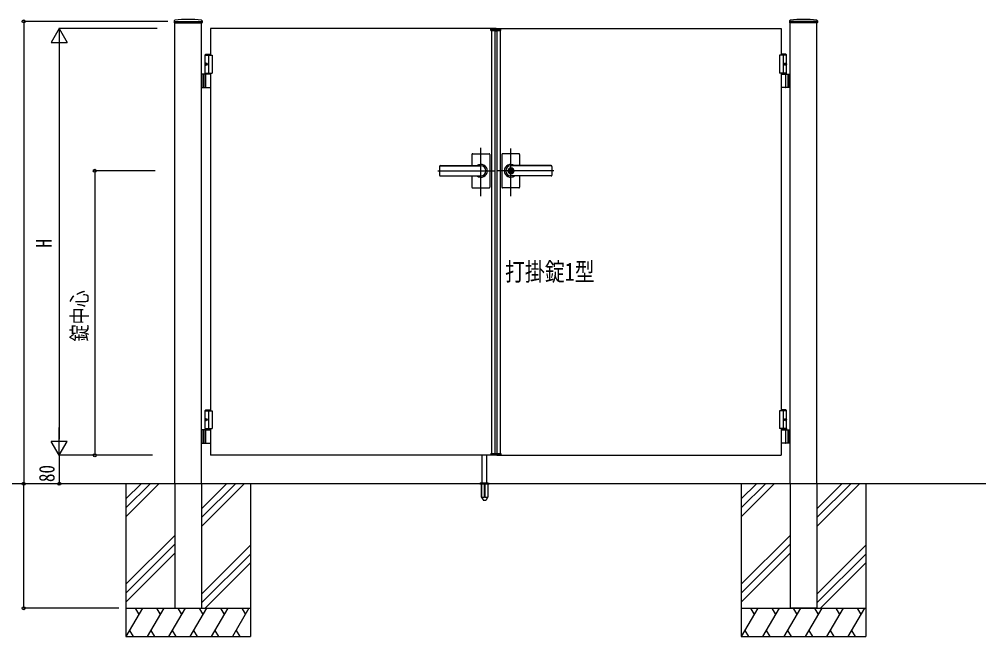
# Model space of a CAD drawing. Units: millimetres, scale not verified. Extents: x -4205 to 4205, y -2970 to 2970.
# Drawn here: x -1345 to 1373, y -458 to 1278 of the extents above; entities that cross this region are included whole.
import ezdxf
from ezdxf.enums import TextEntityAlignment as Align

# ---------------------------------------------------------------- set-up
doc = ezdxf.new("R2010")
doc.units = ezdxf.units.MM
doc.header["$LTSCALE"] = 10
for name, color, linetype in [('0-2_USER1', 3, 'Continuous'), ('0-3_YKK_12', 2, 'Continuous'), ('0-5_YKK_A1', 4, 'Continuous'), ('0-6_YKK_D', 6, 'Continuous')]:
    doc.layers.add(name, color=color, linetype=linetype)
doc.styles.add('ＭＳ ゴシック', font='')
doc.styles.get('ＭＳ ゴシック').set_extended_font_data('MS Gothic')

msp = doc.modelspace()

# ---------------------------------------------------------------- linework, layer by layer
at = {"layer": '0-3_YKK_12'}
for p, q in [((-4.98, 1244.33), (-4.98, 1254.33)), ((-46.98, 781.42), (-46.98, 916.89)), ((37.02, 780.73), (37.02, 915.51)), ((-168.24, 852.33), (-7.98, 852.33)), ((158.28, 852.33), (-1.98, 852.33))]:
    msp.add_line(p, q, dxfattribs=at)
at = {"layer": '0-5_YKK_A1'}
for p, q in [((-909.82, 1274.23), (-910.08, 1269.36)), ((-909.58, 1268.83), (-831.38, 1268.83)), ((-907.98, 1272.33), (-907.98, 1268.83)), ((-907.98, -27.67), (-907.98, 1268.83)), ((-832.98, -27.67), (-832.98, 1268.83)), ((-831.14, 1274.23), (-830.88, 1269.36)), ((-18.88, 1246.83), (-18.67, 1250.88)), ((7.71, 1251.83), (-17.67, 1251.83)), ((-7.98, 1252.33), (-7.98, 1251.83)), ((-1.98, 1252.33), (-1.98, 1251.83)), ((8.92, 1246.83), (8.71, 1250.88)), ((821.18, 1274.23), (820.92, 1269.36)), ((899.62, 1268.83), (821.42, 1268.83)), ((823.02, -27.67), (823.02, 1268.83)), ((898.02, 1272.33), (898.02, 1268.83)), ((898.02, -27.67), (898.02, 1268.83)), ((899.86, 1274.23), (900.12, 1269.36)), ((-18.88, 1246.83), (8.92, 1246.83)), ((-16.98, 1248.83), (7.02, 1248.83)), ((-16.98, 1248.83), (-16.98, 1246.83)), ((-16.98, 1246.83), (-16.98, 57.83)), ((-7.98, 1246.83), (-7.98, 57.83)), ((-1.98, 1246.83), (-1.98, 57.83)), ((7.02, 1248.83), (7.02, 1246.83)), ((7.02, 1246.83), (7.02, 57.83)), ((-820.48, 1180.33), (-822.48, 1178.33)), ((-822.48, 1124.33), (-822.48, 1178.33)), ((-822.48, 1178.33), (-807.98, 1178.33)), ((-820.48, 1180.33), (-807.98, 1180.33)), ((-812.98, 1177.33), (-812.98, 1127.33)), ((810.52, 1180.33), (798.02, 1180.33)), ((812.52, 1178.33), (798.02, 1178.33)), ((803.02, 1177.33), (803.02, 1127.33)), ((810.52, 1180.33), (812.52, 1178.33)), ((812.52, 1124.33), (812.52, 1178.33)), ((-821.18, 1154.43), (-821.78, 1154.43)), ((-821.18, 1150.23), (-821.78, 1150.23)), ((-820.17, 1152.75), (-820.76, 1152.75)), ((-820.17, 1151.91), (-820.76, 1151.91)), ((810.21, 1152.75), (810.8, 1152.75)), ((810.21, 1151.91), (810.8, 1151.91)), ((811.22, 1154.43), (811.82, 1154.43)), ((811.22, 1150.23), (811.82, 1150.23)), ((-807.98, 1124.33), (-832.98, 1124.33)), ((-828.98, 1124.33), (-828.98, 1086.33)), ((-826.48, 1124.33), (-826.48, 1086.33)), ((-822.48, 1127.33), (-802.98, 1127.33)), ((-820.79, 1087.83), (-820.79, 1122.83)), ((-807.98, 1127.33), (-807.98, 177.33)), ((812.52, 1127.33), (793.02, 1127.33)), ((798.02, 1127.33), (798.02, 177.33)), ((798.02, 1124.33), (823.02, 1124.33)), ((810.83, 1087.83), (810.83, 1122.83)), ((816.52, 1124.33), (816.52, 1086.33)), ((819.02, 1124.33), (819.02, 1086.33)), ((-832.98, 1086.33), (-807.98, 1086.33)), ((823.02, 1086.33), (798.02, 1086.33)), ((-71.98, 898.33), (-71.98, 866.83)), ((-69.98, 900.33), (-23.98, 900.33)), ((-21.98, 898.33), (-21.98, 852.33)), ((12.02, 898.33), (12.02, 852.33)), ((60.02, 900.33), (14.02, 900.33)), ((62.02, 898.33), (62.02, 866.83)), ((-162.98, 864.83), (-162.98, 839.83)), ((-160.98, 866.83), (-46.98, 866.83)), ((-160.98, 866.33), (-46.98, 866.33)), ((-21.98, 852.33), (-21.98, 806.33)), ((12.02, 852.33), (12.02, 806.33)), ((36.12, 856.88), (36.12, 853.83)), ((36.12, 856.88), (37.92, 856.88)), ((37.44, 853.01), (36.12, 853.83)), ((37.44, 851.65), (36.12, 850.83)), ((36.12, 850.83), (36.12, 847.78)), ((36.12, 847.78), (37.92, 847.78)), ((151.02, 866.83), (37.02, 866.83)), ((151.02, 866.33), (37.02, 866.33)), ((38.02, 860.53), (37.02, 860.53)), ((38.02, 844.13), (37.02, 844.13)), ((37.92, 856.88), (37.92, 854.28)), ((37.92, 850.38), (37.92, 847.78)), ((39.72, 853.33), (38.1, 854)), ((38.1, 850.66), (39.72, 851.33)), ((39.72, 853.33), (39.72, 851.33)), ((153.02, 864.83), (153.02, 839.83)), ((-160.98, 838.33), (-46.98, 838.33)), ((-160.98, 837.83), (-46.98, 837.83)), ((-71.98, 837.83), (-71.98, 806.33)), ((151.02, 838.33), (37.02, 838.33)), ((151.02, 837.83), (37.02, 837.83)), ((62.02, 837.83), (62.02, 806.33)), ((-69.98, 804.33), (-23.98, 804.33)), ((60.02, 804.33), (14.02, 804.33)), ((-820.48, 180.33), (-822.48, 178.33)), ((-822.48, 127.33), (-822.48, 178.33)), ((-822.48, 178.33), (-807.98, 178.33)), ((-820.48, 180.33), (-807.98, 180.33)), ((-812.98, 177.33), (-812.98, 127.33)), ((810.52, 180.33), (798.02, 180.33)), ((812.52, 178.33), (798.02, 178.33)), ((803.02, 177.33), (803.02, 127.33)), ((810.52, 180.33), (812.52, 178.33)), ((812.52, 127.33), (812.52, 178.33)), ((-821.18, 154.43), (-821.78, 154.43)), ((-821.18, 150.23), (-821.78, 150.23)), ((-820.17, 152.75), (-820.76, 152.75)), ((-820.17, 151.91), (-820.76, 151.91)), ((810.21, 152.75), (810.8, 152.75)), ((810.21, 151.91), (810.8, 151.91)), ((811.22, 154.43), (811.82, 154.43)), ((811.22, 150.23), (811.82, 150.23)), ((-807.98, 124.33), (-832.98, 124.33)), ((-828.98, 124.33), (-828.98, 86.33)), ((-826.48, 124.33), (-826.48, 86.33)), ((-822.48, 127.33), (-802.98, 127.33)), ((-822.48, 127.33), (-807.98, 127.33)), ((-822.48, 127.33), (-822.48, 124.33)), ((-822.48, 124.33), (-807.98, 124.33)), ((-820.79, 87.83), (-820.79, 122.83)), ((-807.98, 127.33), (-807.98, 52.33)), ((812.52, 127.33), (793.02, 127.33)), ((812.52, 127.33), (798.02, 127.33)), ((798.02, 127.33), (798.02, 52.33)), ((812.52, 124.33), (798.02, 124.33)), ((798.02, 124.33), (823.02, 124.33)), ((810.83, 87.83), (810.83, 122.83)), ((812.52, 127.33), (812.52, 124.33)), ((816.52, 124.33), (816.52, 86.33)), ((819.02, 124.33), (819.02, 86.33)), ((-832.98, 86.33), (-807.98, 86.33)), ((823.02, 86.33), (798.02, 86.33)), ((-18.88, 57.83), (8.92, 57.83)), ((-18.88, 57.83), (-18.67, 53.78)), ((-16.98, 55.83), (-16.98, 57.83)), ((-16.98, 55.83), (7.02, 55.83)), ((7.02, 55.83), (7.02, 57.83)), ((8.92, 57.83), (8.71, 53.78)), ((-7.98, 52.33), (-807.98, 52.33)), ((-42.98, -24.67), (-42.98, 52.83)), ((-29.98, -24.67), (-29.98, 52.83)), ((7.71, 52.83), (-17.67, 52.83)), ((-7.98, 52.83), (-7.98, 52.33)), ((-1.98, 52.83), (-1.98, 52.33)), ((-1.98, 52.33), (798.02, 52.33)), ((-49.48, -26.83), (-49.48, -27.67)), ((-49.19, -26.13), (-23.77, -26.13)), ((-45.48, -24.67), (-48.82, -25.89)), ((-45.48, -24.67), (-27.48, -24.67)), ((-27.48, -24.67), (-24.14, -25.89)), ((-23.48, -26.83), (-23.48, -27.67)), ((1373.02, -27.67), (-1500.45, -27.67)), ((-1045.48, -27.67), (-1045.48, -457.67)), ((-1002.69, -27.67), (-1045.48, -70.46)), ((-977.69, -27.67), (-1045.48, -95.46)), ((-952.69, -27.67), (-1045.48, -120.46)), ((-907.98, -27.67), (-907.98, -377.67)), ((-832.98, -27.67), (-832.98, -377.67)), ((-762.69, -27.67), (-832.98, -97.96)), ((-737.69, -27.67), (-832.98, -122.96)), ((-712.69, -27.67), (-832.98, -147.96)), ((-695.48, -27.67), (-695.48, -457.67)), ((-49.48, -27.67), (-23.48, -27.67)), ((-45.73, -27.67), (-45.73, -64.7)), ((-45.17, -27.67), (-45.17, -65.67)), ((-37.48, -27.67), (-37.48, -65.67)), ((-35.48, -27.67), (-35.48, -65.67)), ((-27.79, -27.67), (-27.79, -65.67)), ((-27.23, -27.67), (-27.23, -64.7)), ((685.52, -27.67), (685.52, -457.67)), ((728.31, -27.67), (685.52, -70.46)), ((753.31, -27.67), (685.52, -95.46)), ((778.31, -27.67), (685.52, -120.46)), ((823.02, -27.67), (823.02, -377.67)), ((898.02, -27.67), (898.02, -377.67)), ((968.31, -27.67), (898.02, -97.96)), ((993.31, -27.67), (898.02, -122.96)), ((1018.31, -27.67), (898.02, -147.96)), ((1035.52, -27.67), (1035.52, -457.67)), ((-45.73, -64.7), (-40.84, -73.17)), ((-45.17, -65.67), (-37.48, -65.67)), ((-39.97, -73.67), (-32.99, -73.67)), ((-37.48, -64.7), (-35.48, -64.7)), ((-35.48, -65.67), (-27.79, -65.67)), ((-27.23, -64.7), (-32.12, -73.17)), ((-907.98, -172.96), (-1045.48, -310.46)), ((823.02, -172.96), (685.52, -310.46)), ((-907.98, -197.96), (-1045.48, -335.46)), ((-832.98, -337.96), (-695.48, -200.46)), ((823.02, -197.96), (685.52, -335.46)), ((898.02, -337.96), (1035.52, -200.46)), ((-1045.48, -360.46), (-907.98, -222.96)), ((-695.48, -225.46), (-832.98, -362.96)), ((685.52, -360.46), (823.02, -222.96)), ((1035.52, -225.46), (898.02, -362.96)), ((-695.48, -250.46), (-822.69, -377.67)), ((1035.52, -250.46), (908.31, -377.67)), ((-1045.48, -377.67), (-695.48, -377.67)), ((-999.29, -377.67), (-1045.48, -457.67)), ((-1019.29, -377.67), (-1009.29, -394.99)), ((-939.29, -377.67), (-985.48, -457.67)), ((-959.29, -377.67), (-949.29, -394.99)), ((-879.29, -377.67), (-925.48, -457.67)), ((-907.98, -377.67), (-832.98, -377.67)), ((-899.29, -377.67), (-889.29, -394.99)), ((-819.29, -377.67), (-865.48, -457.67)), ((-839.29, -377.67), (-829.29, -394.99)), ((-759.29, -377.67), (-805.48, -457.67)), ((-779.29, -377.67), (-769.29, -394.99)), ((-699.29, -377.67), (-745.48, -457.67)), ((-719.29, -377.67), (-709.29, -394.99)), ((685.52, -377.67), (1035.52, -377.67)), ((731.71, -377.67), (685.52, -457.67)), ((711.71, -377.67), (721.71, -394.99)), ((791.71, -377.67), (745.52, -457.67)), ((771.71, -377.67), (781.71, -394.99)), ((851.71, -377.67), (805.52, -457.67)), ((898.02, -377.67), (823.02, -377.67)), ((831.71, -377.67), (841.71, -394.99)), ((911.71, -377.67), (865.52, -457.67)), ((891.71, -377.67), (901.71, -394.99)), ((971.71, -377.67), (925.52, -457.67)), ((951.71, -377.67), (961.71, -394.99)), ((1031.71, -377.67), (985.52, -457.67)), ((1011.71, -377.67), (1021.71, -394.99)), ((-1045.48, -457.67), (-695.48, -457.67)), ((-1035.48, -440.35), (-1025.48, -457.67)), ((-975.48, -440.35), (-965.48, -457.67)), ((-915.48, -440.35), (-905.48, -457.67)), ((-855.48, -440.35), (-845.48, -457.67)), ((-795.48, -440.35), (-785.48, -457.67)), ((-735.48, -440.35), (-725.48, -457.67)), ((685.52, -457.67), (1035.52, -457.67)), ((695.52, -440.35), (705.52, -457.67)), ((755.52, -440.35), (765.52, -457.67)), ((815.52, -440.35), (825.52, -457.67)), ((875.52, -440.35), (885.52, -457.67)), ((935.52, -440.35), (945.52, -457.67)), ((995.52, -440.35), (1005.52, -457.67))]:
    msp.add_line(p, q, dxfattribs=at)
for points in [[(-907.98, 1272.33), (-832.98, 1272.33), (-832.98, 1268.83)], [(-7.98, 1252.33), (-807.98, 1252.33), (-807.98, 1177.33)], [(-1.98, 1252.33), (798.02, 1252.33), (798.02, 1177.33)], [(898.02, 1272.33), (823.02, 1272.33), (823.02, 1268.83)], [(-822.48, 1177.33), (-802.98, 1177.33), (-802.98, 1127.33)], [(812.52, 1177.33), (793.02, 1177.33), (793.02, 1127.33)], [(-821.89, 1153.59), (-821.92, 1153.43), (-821.96, 1153.27), (-822.03, 1153.12), (-822.11, 1153), (-822.21, 1152.89), (-822.27, 1152.84)], [(-822.27, 1151.82), (-822.21, 1151.77), (-822.11, 1151.66), (-822.03, 1151.54), (-821.96, 1151.39), (-821.92, 1151.23), (-821.89, 1151.07)], [(-820.76, 1152.75), (-820.87, 1152.77), (-820.98, 1152.81), (-821.08, 1152.89), (-821.17, 1153), (-821.24, 1153.12), (-821.28, 1153.27), (-821.3, 1153.43), (-821.3, 1153.59)], [(-821.3, 1151.07), (-821.3, 1151.23), (-821.28, 1151.39), (-821.24, 1151.54), (-821.17, 1151.66), (-821.08, 1151.77), (-820.98, 1151.85), (-820.87, 1151.89), (-820.76, 1151.91)], [(810.8, 1152.75), (810.91, 1152.77), (811.02, 1152.81), (811.12, 1152.89), (811.21, 1153), (811.28, 1153.12), (811.32, 1153.27), (811.34, 1153.43), (811.34, 1153.59)], [(811.34, 1151.07), (811.34, 1151.23), (811.32, 1151.39), (811.28, 1151.54), (811.21, 1151.66), (811.12, 1151.77), (811.02, 1151.85), (810.91, 1151.89), (810.8, 1151.91)], [(811.93, 1153.59), (811.96, 1153.43), (812, 1153.27), (812.07, 1153.12), (812.15, 1153), (812.25, 1152.89), (812.31, 1152.84)], [(812.31, 1151.82), (812.25, 1151.77), (812.15, 1151.66), (812.07, 1151.54), (812, 1151.39), (811.96, 1151.23), (811.93, 1151.07)], [(-822.48, 177.33), (-802.98, 177.33), (-802.98, 127.33)], [(812.52, 177.33), (793.02, 177.33), (793.02, 127.33)], [(-821.89, 153.59), (-821.92, 153.43), (-821.96, 153.27), (-822.03, 153.12), (-822.11, 153), (-822.21, 152.89), (-822.27, 152.84)], [(-822.27, 151.82), (-822.21, 151.77), (-822.11, 151.66), (-822.03, 151.54), (-821.96, 151.39), (-821.92, 151.23), (-821.89, 151.07)], [(-820.76, 152.75), (-820.87, 152.77), (-820.98, 152.81), (-821.08, 152.89), (-821.17, 153), (-821.24, 153.12), (-821.28, 153.27), (-821.3, 153.43), (-821.3, 153.59)], [(-821.3, 151.07), (-821.3, 151.23), (-821.28, 151.39), (-821.24, 151.54), (-821.17, 151.66), (-821.08, 151.77), (-820.98, 151.85), (-820.87, 151.89), (-820.76, 151.91)], [(810.8, 152.75), (810.91, 152.77), (811.02, 152.81), (811.12, 152.89), (811.21, 153), (811.28, 153.12), (811.32, 153.27), (811.34, 153.43), (811.34, 153.59)], [(811.34, 151.07), (811.34, 151.23), (811.32, 151.39), (811.28, 151.54), (811.21, 151.66), (811.12, 151.77), (811.02, 151.85), (810.91, 151.89), (810.8, 151.91)], [(811.93, 153.59), (811.96, 153.43), (812, 153.27), (812.07, 153.12), (812.15, 153), (812.25, 152.89), (812.31, 152.84)], [(812.31, 151.82), (812.25, 151.77), (812.15, 151.66), (812.07, 151.54), (812, 151.39), (811.96, 151.23), (811.93, 151.07)]]:
    msp.add_lwpolyline(points, dxfattribs=at)
msp.add_circle((37.02, 852.33), 6.6, dxfattribs=at)
for centre, radius, start, end in [((-870.48, 958.33), 320, 83.25553, 96.74447), ((860.52, 958.33), 320, 83.25553, 96.74447), ((-909.58, 1269.33), 0.5, 177, 270), ((-907.83, 1274.13), 2, 96.74447, 177), ((-833.13, 1274.13), 2, 3, 83.25553), ((-831.38, 1269.33), 0.5, 270, 3), ((-17.67, 1250.83), 1, 90, 177), ((7.71, 1250.83), 1, 3, 90), ((821.42, 1269.33), 0.5, 177, 270), ((823.17, 1274.13), 2, 96.74447, 177), ((897.87, 1274.13), 2, 3, 83.25553), ((899.62, 1269.33), 0.5, 270, 3), ((-819.29, 1122.83), 1.5, 90, 180), ((809.33, 1122.83), 1.5, 0, 90), ((-819.29, 1087.83), 1.5, 180, 270), ((809.33, 1087.83), 1.5, 270, 0), ((-69.98, 898.33), 2, 90, 180), ((-23.98, 898.33), 2, 360, 90), ((14.02, 898.33), 2, 90, 180), ((60.02, 898.33), 2, 0, 90), ((-46.98, 852.33), 18, 359.99634, 126.33606), ((37.02, 852.33), 18, 53.66394, 180.00366), ((-160.98, 864.83), 2, 90, 180), ((-160.98, 864.33), 2, 90, 180), ((-46.98, 852.33), 18, 233.66394, 359.99634), ((-46.98, 852.33), 14, 270, 90), ((37.02, 852.33), 18, 180.00366, 306.33606), ((37.02, 852.33), 14, 90, 270), ((37.02, 852.33), 8.2, 90, 270), ((37.02, 852.33), 4, 103.00288, 256.99712), ((37.02, 852.33), 2, 116.74368, 243.25632), ((37.02, 852.33), 0.8, 301.82132, 58.17868), ((37.02, 852.33), 4, 283.00288, 76.99712), ((38.22, 854.28), 0.3, 180, 247.38014), ((38.22, 850.38), 0.3, 112.61986, 180), ((38.02, 852.33), 8.2, 270, 90), ((151.02, 864.83), 2, 0, 90), ((151.02, 864.33), 2, 0, 90), ((-160.98, 840.33), 2, 180, 270), ((-160.98, 839.83), 2, 180, 270), ((151.02, 840.33), 2, 270, 0), ((151.02, 839.83), 2, 270, 0), ((-69.98, 806.33), 2, 180, 270), ((-23.98, 806.33), 2, 270, 360), ((14.02, 806.33), 2, 180, 270), ((60.02, 806.33), 2, 270, 0), ((-819.29, 122.83), 1.5, 90, 180), ((809.33, 122.83), 1.5, 0, 90), ((-819.29, 87.83), 1.5, 180, 270), ((809.33, 87.83), 1.5, 270, 0), ((-17.67, 53.83), 1, 183, 270), ((7.71, 53.83), 1, 270, 357), ((-48.48, -26.83), 1, 110, 180), ((-24.48, -26.83), 1, 0, 70), ((-39.97, -72.67), 1, 210, 270), ((-32.99, -72.67), 1, 270, 330)]:
    msp.add_arc(centre, radius, start, end, dxfattribs=at)
for centre in [(-819.82, 1152.33), (809.86, 1152.33), (-819.82, 152.33), (809.86, 152.33)]:
    msp.add_ellipse(centre, major_axis=(0, -3.5), ratio=0.707107, dxfattribs=at)
for centre, start_param, end_param in [((-815.59, 1152.33), 1.3352921, 1.4303349), ((-815.59, 1152.33), 1.7112577, 1.8063006), ((-815, 1152.33), 1.3352921, 1.4303349), ((-815, 1152.33), 1.7112577, 1.8063006), ((-813.81, 1152.33), 1.5241127, 1.6174799), ((803.85, 1152.33), 4.6657054, 4.7590726), ((805.04, 1152.33), 4.8528504, 4.9478932), ((805.04, 1152.33), 4.4768847, 4.5719276), ((805.63, 1152.33), 4.8528504, 4.9478932), ((805.63, 1152.33), 4.4768847, 4.5719276), ((-815.59, 152.33), 1.3352921, 1.4303349), ((-815.59, 152.33), 1.7112577, 1.8063006), ((-815, 152.33), 1.3352921, 1.4303349), ((-815, 152.33), 1.7112577, 1.8063006), ((-813.81, 152.33), 1.5241127, 1.6174799), ((803.85, 152.33), 4.6657054, 4.7590726), ((805.04, 152.33), 4.8528504, 4.9478932), ((805.04, 152.33), 4.4768847, 4.5719276), ((805.63, 152.33), 4.8528504, 4.9478932), ((805.63, 152.33), 4.4768847, 4.5719276)]:
    msp.add_ellipse(centre, major_axis=(0, 9), ratio=0.707107, start_param=start_param, end_param=end_param, dxfattribs=at)
at = {"layer": '0-6_YKK_D'}
for p, q in [((-927.98, 1272.33), (-1334, 1272.33)), ((-1333, 1272.33), (-1333, -27.67)), ((-1233, 1252.33), (-1255.5, 1213.36)), ((-957.98, 1252.33), (-1234, 1252.33)), ((-1233, 1252.33), (-1210.5, 1213.36)), ((-1233, 1252.33), (-1233, 1174.39)), ((-1255.5, 1213.36), (-1210.5, 1213.36)), ((-1233, 1207.33), (-1233, 97.33)), ((-963.06, 852.33), (-1134, 852.33)), ((-1133, 852.33), (-1133, 52.33)), ((-1233, 52.33), (-1233, 130.27)), ((-1233, 52.33), (-1255.5, 91.3)), ((-1210.5, 91.3), (-1255.5, 91.3)), ((-1233, 52.33), (-1210.5, 91.3)), ((-970.47, 52.33), (-1234, 52.33)), ((-970.47, 52.33), (-1234, 52.33)), ((-1233, 52.33), (-1233, -27.67)), ((-970.47, 52.33), (-1134, 52.33)), ((-1065.48, -27.67), (-1334, -27.67)), ((-1057.62, -27.67), (-1334, -27.67)), ((-1333, -377.67), (-1333, -27.67)), ((-1227.98, -27.67), (-1234, -27.67)), ((-1065.48, -377.67), (-1334, -377.67))]:
    msp.add_line(p, q, dxfattribs=at)
for centre in [(-1333, 1272.33), (-1133, 852.33), (-1133, 52.33), (-1333, -27.67), (-1333, -27.67), (-1233, -27.67), (-1333, -377.67)]:
    msp.add_circle(centre, 4.25, dxfattribs=at)

# ---------------------------------------------------------------- texts
at = {"layer": '0-2_USER1', "style": 'ＭＳ ゴシック', "width": 0.8}
msp.add_text('打掛錠1型', height=51.32, dxfattribs=at).set_placement((20.91, 527.62), align=Align.BOTTOM_LEFT)
at = {"layer": '0-6_YKK_D', "style": 'ＭＳ ゴシック', "width": 0.8}
for s, p in [('H', (-1241, 636.33)), ('錠中心', (-1141, 372.33)), ('80', (-1233, -22.87))]:
    msp.add_text(s, height=43.99, rotation=90, dxfattribs=at).set_placement(p, align=Align.BOTTOM_LEFT)

doc.saveas('drawing.dxf')
